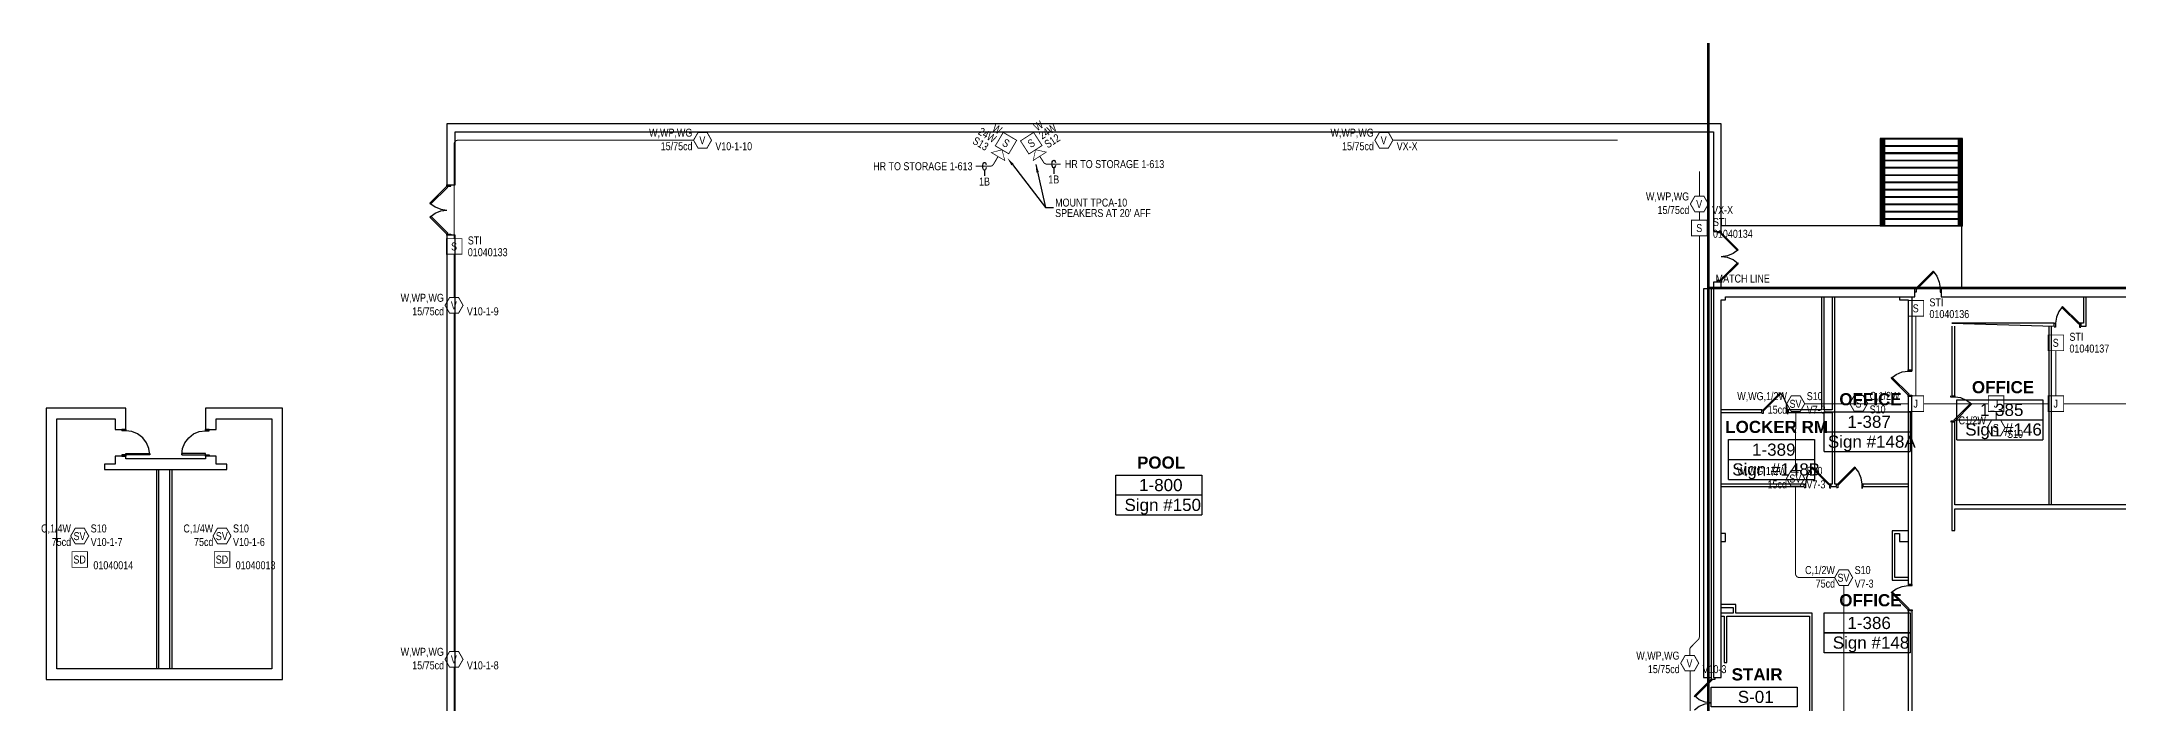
# Model space of a CAD drawing. Header units: inches. Extents: x 8199 to 15931, y 7617 to 15423.
# Drawn here: x 8357 to 11472, y 12352 to 13344 of the extents above; entities that cross this region are included whole.
import ezdxf
from ezdxf import colors
from ezdxf.entities.mleader import LeaderData, LeaderLine
from ezdxf.enums import TextEntityAlignment as Align
from ezdxf.math import Vec2, Vec3

# ---------------------------------------------------------------- set-up
doc = ezdxf.new("R2010")
doc.units = ezdxf.units.IN
doc.header["$LTSCALE"] = 0.25
doc.header["$MEASUREMENT"] = 0
for name, color, linetype in [('BACKGROUND', 8, 'Continuous'), ('CL-TEXT', 3, 'Continuous'), ('CONDUIT', 6, 'Continuous'), ('JUNCTION BOX', 1, 'Continuous'), ('PULL STATION', 1, 'Continuous'), ('SMOKE DETECTOR', 1, 'Continuous'), ('SPEAKER', 1, 'Continuous'), ('SPEAKER STROBE', 1, 'Continuous'), ('STROBE', 1, 'Continuous'), ('WIRE TAG', 3, 'Continuous')]:
    doc.layers.add(name, color=color, linetype=linetype)
doc.styles.add('Arial', font='arial.ttf', dxfattribs={"width": 0.8})
doc.styles.add('ESSCOE_TEXT', font='arial.ttf', dxfattribs={"width": 0.8, "height": 12})
doc.styles.add('PDF Arial', font='arial.ttf')
doc.styles.add('PDF Arial Bold', font='arialbd.ttf')
doc.dimstyles.get("Standard").update_dxf_attribs({"dimtxt": 0.18, "dimasz": 0.18, "dimexe": 0.18, "dimexo": 0.0625, "dimgap": 0.09, "dimtad": 0, "dimtih": 1, "dimtoh": 1, "dimdec": 4, "dimzin": 0, "dimdsep": 46, "dimtxsty": 'Standard', "dimcen": 0.09, "dimadec": 0, "dimazin": 0, "dimtfac": 1, "dimtdec": 4, "dimtofl": 0, "dimtmove": 0, "dimatfit": 3, "dimfxl": 1, "dimtolj": 1, "dimtzin": 0, "dimarcsym": 0})

# ---------------------------------------------------------------- blocks, each defined once
blk = doc.blocks.new('SIGA-278')
at = {"layer": 'PULL STATION', "const_width": 1.3}
blk.add_lwpolyline([(-11.5, -11.7), (-11.5, 11.7), (11.9, 11.7), (11.9, -11.7)], close=True, dxfattribs=at)
at = {"layer": 'PULL STATION', "style": 'Arial', "width": 0.8}
blk.add_text('S', height=12, dxfattribs=at).set_placement((0, 0), align=Align.MIDDLE)
for tag, p in [('ADDRESS', (20.6, 9)), ('ZONE', (20.6, -8.6))]:
    blk.add_attdef(tag, text='', height=12, dxfattribs=at).set_placement(p, align=Align.MIDDLE_LEFT)
blk.add_attdef('SUBSCRIPT', text='', height=12, dxfattribs=at).set_placement((-16.6, -9), align=Align.MIDDLE_RIGHT)
blk = doc.blocks.new('GC-S7')
at = {"layer": 'SPEAKER', "const_width": 1.46}
blk.add_lwpolyline([(13.8, 0.2), (7.1, 11.9), (-6.4, 11.9), (-13.2, 0.2), (-6.4, -11.5), (7.1, -11.5)], close=True, dxfattribs=at)
at = {"layer": 'SPEAKER', "style": 'Arial', "width": 0.8}
blk.add_text('S', height=12, dxfattribs=at).set_placement((0, 0), align=Align.MIDDLE)
for tag, p in [('C', (-15, 11.5)), ('1/2W', (-14.7, -8.8))]:
    blk.add_attdef(tag, text='', height=12, dxfattribs=at).set_placement(p, align=Align.MIDDLE_RIGHT)
blk.add_attdef('Speaker_Circuit', text='', height=12, dxfattribs=at).set_placement((16.8, -8.8), align=Align.MIDDLE_LEFT)
blk = doc.blocks.new('TCPA-10')
at = {"layer": 'SPEAKER STROBE', "const_width": 1.3}
blk.add_lwpolyline([(-11.7, -11.7), (-11.7, 11.7), (11.7, 11.7), (11.7, -11.7)], close=True, dxfattribs=at)
at = {"layer": 'SPEAKER', "style": 'Arial', "width": 0.8}
blk.add_text('S', height=12, dxfattribs=at).set_placement((0, 0), align=Align.MIDDLE)
for tag, p in [('W', (-15, 11.5)), ('24W', (-14.7, -8.8))]:
    blk.add_attdef(tag, text='', height=12, dxfattribs=at).set_placement(p, align=Align.MIDDLE_RIGHT)
blk.add_attdef('Speaker_Circuit', text='', height=12, dxfattribs=at).set_placement((16.8, -8.8), align=Align.MIDDLE_LEFT)
blk = doc.blocks.new('CS405-7A-T WITH LKW-1')
at = {"layer": 'STROBE', "const_width": 1.46}
blk.add_lwpolyline([(13.8, 0.2), (7.1, 11.9), (-6.4, 11.9), (-13.2, 0.2), (-6.4, -11.5), (7.1, -11.5)], close=True, dxfattribs=at)
at = {"layer": 'STROBE', "style": 'Arial', "width": 0.8}
blk.add_text('V', height=12, dxfattribs=at).set_placement((0, 0), align=Align.MIDDLE)
for tag, p in [('W-WP', (-15, 11.5)), ('15/75CD', (-14.7, -8.8))]:
    blk.add_attdef(tag, text='', height=12, dxfattribs=at).set_placement(p, align=Align.MIDDLE_RIGHT)
blk.add_attdef('Visual_Circuit', text='', height=12, dxfattribs=at).set_placement((19.5, -8.8), align=Align.MIDDLE_LEFT)
blk = doc.blocks.new('G4-S7VM')
at = {"layer": 'SPEAKER STROBE', "const_width": 1.46}
blk.add_lwpolyline([(13.8, 0.2), (7.1, 11.9), (-6.4, 11.9), (-13.2, 0.2), (-6.4, -11.5), (7.1, -11.5)], close=True, dxfattribs=at)
at = {"layer": 'SPEAKER STROBE', "style": 'Arial', "width": 0.8}
blk.add_text('SV', height=12, dxfattribs=at).set_placement((0, 0), align=Align.MIDDLE)
for tag, p in [('W', (-12.9, 11.5)), ('CANDELA', (-12.6, -8.8)), ('1/2W', (-12.6, -29.2))]:
    blk.add_attdef(tag, text='', height=12, dxfattribs=at).set_placement(p, align=Align.MIDDLE_RIGHT)
for tag, p in [('Speaker_Circuit', (16.8, 11.5)), ('Visual_Circuit', (16.8, -8.8))]:
    blk.add_attdef(tag, text='', height=12, dxfattribs=at).set_placement(p, align=Align.MIDDLE_LEFT)
blk = doc.blocks.new('WIRE TAG BOTTOM')
at = {"layer": 'WIRE TAG', "color": 6}
blk.add_line((0, -5.8), (0, -14.6), dxfattribs=at)
at = {"layer": 'WIRE TAG', "color": 6, "extrusion": (0, 0, -1)}
blk.add_ellipse((0, 0), major_axis=(0, 5.77), ratio=0.473684, start_param=1.941658, end_param=7.429375, dxfattribs=at)
at = {"layer": 'WIRE TAG', "style": 'Arial', "width": 0.8}
blk.add_attdef('WIRE#', text='', height=12, dxfattribs=at).set_placement((0, -23), align=Align.MIDDLE_CENTER)
blk = doc.blocks.new('GC-S7VM')
at = {"layer": 'SPEAKER STROBE', "const_width": 1.46}
blk.add_lwpolyline([(13.8, 0.2), (7.1, 11.9), (-6.4, 11.9), (-13.2, 0.2), (-6.4, -11.5), (7.1, -11.5)], close=True, dxfattribs=at)
at = {"layer": 'SPEAKER STROBE', "style": 'Arial', "width": 0.8}
blk.add_text('SV', height=12, dxfattribs=at).set_placement((0, 0), align=Align.MIDDLE)
for tag, p in [('C', (-12.9, 11.5)), ('CANDELA', (-12.6, -8.8)), ('1/2W', (-12.6, -29.2))]:
    blk.add_attdef(tag, text='', height=12, dxfattribs=at).set_placement(p, align=Align.MIDDLE_RIGHT)
for tag, p in [('Speaker_Circuit', (16.8, 11.5)), ('Visual_Circuit', (16.8, -8.8))]:
    blk.add_attdef(tag, text='', height=12, dxfattribs=at).set_placement(p, align=Align.MIDDLE_LEFT)
blk = doc.blocks.new('SIGA-PD')
at = {"layer": 'SMOKE DETECTOR', "const_width": 1.3}
blk.add_lwpolyline([(-11.5, -11.7), (-11.5, 11.7), (11.9, 11.7), (11.9, -11.7)], close=True, dxfattribs=at)
at = {"layer": 'SMOKE DETECTOR', "style": 'Arial', "width": 0.8}
blk.add_text('SD', height=12, dxfattribs=at).set_placement((0, 0), align=Align.MIDDLE)
for tag, p in [('ADDRESS', (20.6, 9)), ('ZONE', (20.6, -8.6))]:
    blk.add_attdef(tag, text='', height=12, dxfattribs=at).set_placement(p, align=Align.MIDDLE_LEFT)
blk.add_attdef('SUBSCRIPT', text='', height=12, dxfattribs=at).set_placement((-16.6, -9), align=Align.MIDDLE_RIGHT)
blk = doc.blocks.new('JUNCTION BOX')
at = {"const_width": 1.3}
blk.add_lwpolyline([(-11.5, -11.7), (-11.5, 11.7), (11.9, 11.7), (11.9, -11.7)], close=True, dxfattribs=at)
at = {"style": 'Arial', "width": 0.8}
blk.add_text('J', height=12, dxfattribs=at).set_placement((0, 0), align=Align.MIDDLE)
blk.add_attdef('SUBSCRIPT', text='', height=12, dxfattribs=at).set_placement((-16.6, -9), align=Align.MIDDLE_RIGHT)

msp = doc.modelspace()

# ---------------------------------------------------------------- linework, layer by layer
at = {"lineweight": 0, "const_width": 4}
for points in [[(10857, 12972.6), (10857, 13342.4)], [(12241.7, 12975), (10857, 12975), (10857, 12313.2)]]:
    msp.add_lwpolyline(points, dxfattribs=at)
at = {"layer": 'BACKGROUND'}
for points in [[(10876.3, 13209.2), (10876.3, 13221), (8977.5, 13221), (8965.4, 13221), (8965.4, 13129.3)], [(8977.5, 13129.3), (8977.5, 13209.2), (10864.5, 13209.2), (10864.5, 13059.5)], [(10876.3, 13059.5), (10876.3, 13209.2)], [(11116.8, 13188.2), (11116.8, 13199), (11114.6, 13199), (11114.6, 13067.7)], [(11236.3, 13199), (11116.8, 13199), (11116.8, 13078.3)], [(11118.4, 13078.3), (11118.4, 13199), (11116.8, 13199), (11116.8, 13078.6)], [(11116.8, 13188.2), (11116.8, 13177.4)], [(11116.8, 13177.4), (11116.8, 13166.2)], [(11117.4, 13199), (11117.4, 13199)], [(11117.4, 13199), (11117.4, 13199)], [(11117.7, 13199), (11117.7, 13199)], [(11117.7, 13199), (11117.7, 13199)], [(11118.4, 13199), (11118.4, 13078.6)], [(11121.2, 13078.3), (11121.2, 13199), (11120, 13199), (11120, 13078.3)], [(11120, 13199), (11120, 13078.6)], [(11120.6, 13199), (11120.6, 13199)], [(11120.6, 13199), (11120.6, 13199)], [(11120.9, 13199), (11120.9, 13199)], [(11120.9, 13199), (11120.9, 13199)], [(11121.2, 13199), (11121.2, 13078.6)], [(11233.1, 13078.3), (11233.1, 13199), (11231.5, 13199), (11231.5, 13078.3)], [(11231.5, 13199), (11231.5, 13078.6)], [(11232.1, 13199), (11232.1, 13199)], [(11232.1, 13199), (11232.1, 13199)], [(11232.4, 13199), (11232.4, 13199)], [(11232.4, 13199), (11232.4, 13199)], [(11233.1, 13199), (11233.1, 13078.6)], [(11235.9, 13078.3), (11235.9, 13199), (11234.3, 13199), (11234.3, 13078.3)], [(11234.3, 13199), (11234.3, 13078.6)], [(11235.3, 13199), (11235.3, 13199)], [(11235.3, 13199), (11235.3, 13199)], [(11235.9, 13199), (11235.9, 13078.6)], [(11235.9, 13177.4), (11236.3, 13177.4), (11236.3, 13166.2)], [(11236.3, 13198.1), (11236, 13198.1)], [(11236, 13188.2), (11236.3, 13188.2), (11236.3, 13177.4)], [(11238.2, 13067.7), (11238.2, 13199), (11236.3, 13199), (11236.3, 13188.2)], [(11116.8, 13166.2), (11116.8, 13155.4)], [(11116.8, 13155.4), (11116.8, 13144.2)], [(11116.8, 13144.2), (11116.8, 13133.4)], [(11235.9, 13166.2), (11236.3, 13166.2), (11236.3, 13155.4)], [(11236.3, 13165.3), (11235.9, 13165.3)], [(11235.9, 13144.2), (11236.3, 13144.2), (11236.3, 13133.4)], [(11236, 13155.4), (11236.3, 13155.4), (11236.3, 13144.2)], [(8939.9, 13102.2), (8965.4, 13127.3), (8971.1, 13127.3)], [(8966.7, 13126), (8941.2, 13100.9)], [(8965.4, 13127.3), (8965.4, 13129.3), (8977.5, 13129.3)], [(8965.4, 13127.3), (8966.7, 13126.1)], [(8971.1, 13127.3), (8971.1, 13129.3)], [(11116.8, 13133.4), (11116.8, 13122.5)], [(11116.8, 13122.6), (11116.8, 13111.4)], [(11236.3, 13132.4), (11235.9, 13132.4)], [(11236.2, 13133.4), (11236.2, 13122.5)], [(11236.3, 13122.6), (11236.3, 13111.4)], [(8941.2, 13100.9), (8939.9, 13102.2), (8947.6, 13096.4)], [(8939.9, 13081.1), (8947.6, 13086.9)], [(8966.7, 13056.9), (8941.2, 13082.4), (8939.9, 13081.2)], [(8947.6, 13096.4), (8956.2, 13092.9)], [(8947.6, 13086.9), (8956.2, 13090.4)], [(8956.2, 13092.9), (8965.4, 13091.6)], [(8956.2, 13090.4), (8965.4, 13091.7)], [(11116.8, 13111.4), (11116.8, 13100.6)], [(11116.8, 13100.6), (11116.8, 13089.4)], [(11116.8, 13089.4), (11116.8, 13078.6)], [(11235.9, 13111.4), (11236.3, 13111.4), (11236.3, 13100.6)], [(11236.3, 13099.6), (11235.9, 13099.6)], [(11236.3, 13110.5), (11236, 13110.5)], [(11236, 13100.6), (11236.3, 13100.6), (11236.3, 13089.4)], [(11236, 13089.4), (11236.3, 13089.4), (11236.3, 13078.6)], [(8939.9, 13081.1), (8965.4, 13055.6)], [(8965.4, 13055.7), (8966.7, 13056.9)], [(8965.4, 13053.8), (8965.4, 13055.7), (8971.1, 13055.7), (8971.1, 13053.8)], [(8977.5, 12288.8), (8977.5, 13053.8), (8965.4, 13053.8), (8965.4, 11848.5)], [(10864.5, 13059.5), (10876.3, 13059.5), (10876.3, 13057.6)], [(10870.5, 13057.6), (10870.5, 13059.5)], [(10901.7, 13032.1), (10876.3, 13057.5), (10870.5, 13057.5)], [(10876.3, 13057.5), (10875, 13056.3)], [(10875, 13056.3), (10900.5, 13030.8)], [(11237.2, 12974.4), (11237.2, 13067.8), (10876.3, 13067.8)], [(11114.6, 13067.8), (11116.8, 13067.8), (11236.3, 13067.8), (11238.2, 13067.8)], [(11116.8, 13078.3), (11116.8, 13067.7)], [(11118.4, 13067.8), (11116.8, 13067.8)], [(11117.4, 13078.6), (11117.7, 13078.6)], [(11117.4, 13067.8), (11117.4, 13067.8)], [(11117.4, 13067.8), (11117.4, 13067.8)], [(11117.8, 13067.8), (11117.8, 13067.8)], [(11117.8, 13067.8), (11117.8, 13067.8)], [(11118.4, 13078.6), (11118.4, 13067.7)], [(11118.4, 13067.7), (11118.4, 13078.3)], [(11120, 13078.6), (11120, 13067.7)], [(11120, 13078.3), (11120, 13067.7)], [(11121.3, 13067.8), (11120, 13067.8)], [(11120.6, 13078.6), (11120.6, 13078.6)], [(11120.6, 13067.8), (11120.6, 13067.8)], [(11120.6, 13067.8), (11120.6, 13067.8)], [(11120.9, 13067.8), (11120.9, 13067.8)], [(11120.9, 13067.8), (11120.9, 13067.8)], [(11121.2, 13078.6), (11121.2, 13067.7)], [(11121.3, 13067.7), (11121.3, 13078.3)], [(11231.5, 13078.6), (11231.5, 13067.7)], [(11231.5, 13078.3), (11231.5, 13067.7)], [(11233.1, 13067.8), (11231.5, 13067.8)], [(11232.1, 13078.6), (11232.1, 13078.6)], [(11232.1, 13067.8), (11232.1, 13067.8)], [(11232.1, 13067.8), (11232.1, 13067.8)], [(11232.5, 13067.8), (11232.5, 13067.8)], [(11232.5, 13067.8), (11232.5, 13067.8)], [(11233.1, 13078.6), (11233.1, 13067.7)], [(11233.1, 13067.7), (11233.1, 13078.3)], [(11234.3, 13078.6), (11234.3, 13067.7)], [(11234.3, 13078.3), (11234.3, 13067.7)], [(11236, 13067.8), (11234.4, 13067.8)], [(11235, 13078.6), (11235.3, 13078.6)], [(11235.3, 13067.8), (11235.3, 13067.8)], [(11235.3, 13067.8), (11235.3, 13067.8)], [(11235.9, 13078.6), (11235.9, 13067.7)], [(11235.9, 13067.7), (11235.9, 13078.3)], [(11236.3, 13077.6), (11236, 13077.6)], [(11236.3, 13078.6), (11236.3, 13067.7)], [(10885.5, 13022.9), (10876.3, 13021.6)], [(10885.5, 13020.3), (10876.3, 13021.6)], [(10894.1, 13026.3), (10885.5, 13022.8)], [(10894.1, 13016.8), (10885.5, 13020.3)], [(10900.5, 13030.8), (10901.8, 13032.1), (10894.1, 13026.4)], [(10875, 12987.1), (10900.5, 13012.3), (10901.7, 13011)], [(10901.8, 13011.1), (10876.3, 12985.9)], [(10901.8, 13011), (10894.1, 13016.8)], [(11195.2, 12998.6), (11193.9, 12999.9), (11168.4, 12974.4)], [(11169.7, 12973.1), (11195.2, 12998.6)], [(11193.9, 12999.9), (11199.6, 12992.6)], [(11199.6, 12992.6), (11203.1, 12983.7)], [(10861.9, 12390.5), (10861.9, 12973.5), (10849.8, 12973.5), (10849.8, 12390.5)], [(10876.3, 12974.4), (10876.3, 12983.7), (10864.5, 12983.7), (10864.5, 12974.4)], [(11166.5, 12961.7), (11166.5, 12974.4), (10876.3, 12974.4), (10864.5, 12974.4)], [(10876.3, 12974.4), (10864.5, 12974.4), (10864.5, 12390.5)], [(10876.3, 12983.7), (10876.3, 12985.9), (10870.5, 12985.9), (10870.5, 12983.7)], [(10876.3, 12985.9), (10875, 12987.2)], [(10876.3, 12957.2), (10882.6, 12957.2)], [(10882.6, 12957.2), (10882.6, 12961.7)], [(11026.6, 12961.7), (11026.6, 12792.2)], [(11030.8, 12792.2), (11030.8, 12961.7)], [(11042.6, 12961.7), (11042.6, 12792.2)], [(11046.7, 12680.7), (11046.7, 12961.7)], [(11143.6, 12961.7), (11143.6, 12957.2)], [(11143.6, 12957.2), (11156.6, 12957.2), (11156.6, 12852.1)], [(11162.4, 12852.1), (11162.4, 12961.7)], [(11166.5, 12974.4), (11168.4, 12974.4), (11168.4, 12968.7)], [(11168.4, 12968.7), (11166.5, 12968.7)], [(11168.4, 12974.4), (11169.7, 12973.1)], [(11203.1, 12983.7), (11204.4, 12974.4)], [(11206.3, 12974.4), (11204.4, 12974.4), (11204.4, 12968.7)], [(11204.4, 12968.7), (11206.3, 12968.7)], [(12368.2, 12961.7), (12368.2, 12974.4), (11206.3, 12974.4), (11206.3, 12961.7)], [(11419.5, 12961.7), (11419.5, 12921.9)], [(11423.6, 12921.9), (11423.6, 12961.7)], [(11379, 12931.1), (11377.7, 12921.9)], [(11382.5, 12939.7), (11379, 12931.1)], [(11388.2, 12947), (11382.5, 12939.7)], [(11387, 12945.8), (11388.2, 12947), (11413.7, 12921.9)], [(11412.4, 12920.6), (11387, 12945.7)], [(11375.8, 12917.7), (11375.8, 12921.9), (11222.2, 12921.9)], [(11222.2, 12917.7), (11222.2, 12813.2)], [(11226.4, 12813.2), (11226.4, 12917.7)], [(11367.5, 12917.7), (11367.5, 12649.8)], [(11371.7, 12649.8), (11371.7, 12917.7)], [(11375.8, 12921.9), (11377.7, 12921.9), (11377.7, 12916.1)], [(11377.7, 12916.1), (11375.8, 12916.1)], [(11413.7, 12921.9), (11412.4, 12920.6)], [(11415.6, 12921.9), (11413.7, 12921.9), (11413.7, 12916.1)], [(11413.7, 12916.1), (11415.6, 12916.1)], [(11419.5, 12921.9), (11415.6, 12921.9), (11415.6, 12917.7)], [(11415.6, 12917.7), (11423.6, 12917.7)], [(11423.6, 12917.7), (11423.6, 12921.9)], [(11131.1, 12839.7), (11138.4, 12845.1)], [(11157.9, 12815.4), (11132.4, 12840.6), (11131.1, 12839.6)], [(11131.1, 12839.7), (11156.6, 12814.2)], [(11138.5, 12845.1), (11147.4, 12848.9)], [(11147.4, 12848.9), (11156.6, 12850.1), (11162.3, 12850.1)], [(11156.6, 12850.1), (11156.6, 12852.1), (11162.3, 12852.1), (11162.3, 12850.1)], [(10965.5, 12816.4), (10964.5, 12817.7), (10939, 12792.2)], [(10940.3, 12790.9), (10965.5, 12816.4)], [(10964.5, 12817.7), (10969.9, 12810.4)], [(10969.9, 12810.4), (10973.8, 12801.4)], [(10973.8, 12801.4), (10975, 12792.2)], [(11156.6, 12814.2), (11157.9, 12815.5)], [(11156.6, 12812.2), (11156.6, 12814.2), (11162.3, 12814.2), (11162.3, 12812.2)], [(11162.3, 12530.3), (11162.3, 12812.2), (11156.6, 12812.2)], [(11220.7, 12811), (11220.7, 12813.2)], [(11235.6, 12810.1), (11226.4, 12811), (11220.7, 12811)], [(11222.3, 12813.2), (11226.4, 12813.2), (11226.4, 12811)], [(11225.1, 12776.6), (11250.3, 12801.7), (11251.6, 12800.8)], [(11229.6, 12777.2), (11229.6, 12807.1), (11358.6, 12807.1), (11358.6, 12777.2)], [(11244.2, 12806.2), (11235.6, 12810)], [(11251.6, 12800.8), (11244.2, 12806.2)], [(8483.7, 12762.6), (8483.7, 12794.4), (8467.8, 12794.4), (8364.2, 12794.4), (8364.2, 12778.5)], [(8364.2, 12778.5), (8364.2, 12387.9)], [(8380.2, 12403.8), (8380.2, 12778.5), (8467.8, 12778.5), (8467.8, 12762.5)], [(8718.8, 12778.5), (8718.8, 12794.4), (8603.2, 12794.4), (8603.2, 12778.5)], [(8603.2, 12778.5), (8603.2, 12762.5)], [(8619.1, 12762.5), (8619.1, 12778.5), (8702.9, 12778.5), (8702.9, 12403.8)], [(8718.8, 12403.8), (8718.8, 12778.5)], [(10937.1, 12788.4), (10937.1, 12792.2), (10876.3, 12792.2)], [(10876.3, 12788.3), (10937.1, 12788.3)], [(10937.1, 12792.2), (10939, 12792.2), (10939, 12786.4)], [(10939, 12786.4), (10937.1, 12786.4)], [(10939, 12792.2), (10940.3, 12790.9)], [(10976.9, 12792.2), (10975, 12792.2), (10975, 12786.4)], [(10975, 12786.4), (10976.9, 12786.4)], [(11026.6, 12792.2), (10976.9, 12792.2), (10976.9, 12788.4)], [(10976.9, 12788.3), (11042.6, 12788.3), (11042.6, 12680.7)], [(11042.6, 12792.2), (11030.8, 12792.2)], [(11030.8, 12759.1), (11030.8, 12789), (11159.8, 12789), (11159.8, 12759.1)], [(11226.4, 12773.4), (11226.4, 12775.3), (11220.7, 12775.3), (11220.7, 12773.4)], [(11226.4, 12649.8), (11226.4, 12773.4), (11222.2, 12773.4), (11222.2, 12610.9)], [(11226.4, 12775.3), (11225.1, 12776.6)], [(11251.6, 12800.8), (11226.4, 12775.3)], [(11229.6, 12747.3), (11229.6, 12777.2), (11358.6, 12777.2), (11358.6, 12747.3)], [(11229.6, 12777.2), (11358.6, 12777.2)], [(8467.8, 12762.5), (8483.7, 12762.5), (8483.7, 12760.6)], [(8483.7, 12762.5), (8478, 12762.5), (8478, 12760.6)], [(8492.9, 12759.4), (8483.7, 12760.7), (8478, 12760.7)], [(8501.5, 12755.9), (8492.9, 12759.4)], [(8509.2, 12750.1), (8501.5, 12755.9)], [(8514.9, 12742.5), (8509.2, 12750.1)], [(8518.4, 12733.9), (8514.9, 12742.5)], [(8568.8, 12733.9), (8572.3, 12742.5)], [(8572.3, 12742.5), (8578, 12750.1)], [(8578, 12750.1), (8585.3, 12755.9)], [(8585.3, 12755.9), (8593.9, 12759.4)], [(8593.9, 12759.4), (8603.2, 12760.7), (8608.9, 12760.7)], [(8608.9, 12760.6), (8608.9, 12762.5), (8603.2, 12762.5), (8619.1, 12762.5)], [(8603.2, 12760.6), (8603.2, 12762.5)], [(10887.4, 12717.6), (10887.4, 12747.6), (11016.4, 12747.6), (11016.4, 12717.6)], [(11030.8, 12729.4), (11030.8, 12759.1), (11159.8, 12759.1), (11159.8, 12729.4)], [(11030.8, 12759.1), (11159.8, 12759.1)], [(11229.6, 12747.3), (11358.6, 12747.3)], [(8467.8, 12710.6), (8451.8, 12710.6), (8451.8, 12702.6)], [(8483.7, 12718.6), (8483.7, 12722.7), (8467.8, 12722.7), (8467.8, 12710.6)], [(8483.7, 12724.6), (8478, 12724.6), (8478, 12722.7)], [(8478, 12722.7), (8483.7, 12722.7)], [(8483.7, 12724.6), (8483.7, 12726.6), (8519.7, 12726.6), (8519.7, 12724.6)], [(8519.7, 12724.6), (8483.7, 12724.6), (8483.7, 12722.7)], [(8603.2, 12718.6), (8483.7, 12718.6)], [(8519.7, 12724.6), (8518.4, 12733.9)], [(8567.5, 12724.6), (8568.8, 12733.9)], [(8603.2, 12724.6), (8603.2, 12726.6), (8567.5, 12726.6), (8567.5, 12724.6)], [(8567.5, 12724.6), (8603.2, 12724.6), (8608.9, 12724.6), (8608.9, 12722.7)], [(8603.2, 12722.7), (8603.2, 12724.6)], [(8619.1, 12718.6), (8619.1, 12722.7), (8603.2, 12722.7), (8603.2, 12718.6)], [(8608.9, 12722.7), (8603.2, 12722.7)], [(8619.1, 12710.7), (8619.1, 12718.6)], [(8635, 12702.6), (8635, 12710.6), (8619.1, 12710.6)], [(10887.4, 12687.7), (10887.4, 12717.6), (11016.4, 12717.6), (11016.4, 12687.7)], [(10887.4, 12717.6), (11016.4, 12717.6)], [(11030.8, 12729.4), (11159.8, 12729.4)], [(8451.8, 12702.7), (8483.7, 12702.7)], [(8529.6, 12702.7), (8529.6, 12403.8)], [(8533.4, 12403.8), (8533.4, 12702.7)], [(8549.3, 12702.7), (8549.3, 12403.8)], [(8553.5, 12403.8), (8553.5, 12702.7)], [(8619.1, 12702.7), (8635, 12702.7)], [(9968.6, 12664.4), (9968.6, 12694), (10097.6, 12694), (10097.6, 12664.4)], [(11000.8, 12676.9), (11000.8, 12680.7), (10876.3, 12680.7)], [(10876.3, 12676.9), (11000.8, 12676.9)], [(10887.4, 12687.7), (11016.5, 12687.7)], [(11000.8, 12680.7), (11002.8, 12680.7), (11002.8, 12675)], [(11004, 12689.9), (11002.8, 12680.7)], [(11007.5, 12698.5), (11004, 12689.9)], [(11013.2, 12706.1), (11007.5, 12698.5)], [(11012, 12704.9), (11013.2, 12706.1), (11038.7, 12680.7)], [(11037.5, 12679.4), (11012, 12704.9)], [(11038.8, 12680.7), (11037.5, 12679.4)], [(11040.7, 12680.7), (11038.8, 12680.7), (11038.8, 12675)], [(11042.6, 12680.7), (11040.7, 12680.7), (11040.7, 12676.9)], [(11040.7, 12676.9), (11048.9, 12676.9)], [(11048.9, 12676.9), (11048.9, 12680.7), (11046.7, 12680.7)], [(11048.9, 12680.7), (11050.9, 12680.7), (11050.9, 12675)], [(11077.6, 12704.9), (11076.3, 12706.1), (11050.8, 12680.7)], [(11050.9, 12680.7), (11052.1, 12679.4)], [(11052.1, 12679.4), (11077.6, 12704.9)], [(11076.3, 12706.1), (11082.1, 12698.5)], [(11082.1, 12698.5), (11085.6, 12689.9)], [(11085.6, 12689.9), (11086.9, 12680.7)], [(11088.8, 12680.7), (11086.9, 12680.7), (11086.9, 12675)], [(11156.6, 12680.7), (11088.8, 12680.7), (11088.8, 12676.9)], [(11088.8, 12676.9), (11156.6, 12676.9)], [(9968.6, 12634.5), (9968.6, 12664.4), (10097.6, 12664.4), (10097.6, 12634.5)], [(9968.6, 12664.4), (10097.6, 12664.4)], [(11002.7, 12674.9), (11000.8, 12674.9)], [(11038.7, 12674.9), (11040.6, 12674.9)], [(11050.8, 12674.9), (11048.9, 12674.9)], [(11086.8, 12674.9), (11088.8, 12674.9)], [(9968.6, 12634.5), (10097.6, 12634.5)], [(11226.4, 12610.9), (11226.4, 12643.7), (12335.7, 12643.7)], [(10882.6, 12594.7), (10882.6, 12606.4), (10876.3, 12606.4)], [(10876.3, 12594.7), (10882.6, 12594.7)], [(11156.6, 12610.6), (11136.5, 12610.6), (11132.7, 12610.6), (11132.7, 12540.5)], [(11136.5, 12540.5), (11136.5, 12606.4), (11143.5, 12606.4), (11143.5, 12594.7)], [(11143.5, 12594.7), (11156.6, 12594.7)], [(11222.2, 12610.9), (11226.4, 12610.9)], [(11131.1, 12129.9), (11138.5, 12135.6), (11147.4, 12139.1), (11156.6, 12140.4), (11147.4, 12141.6), (11138.5, 12145.1), (11131.1, 12150.9), (11156.6, 12176.4), (11156.6, 12178.3), (11162.4, 12178.3), (11162.4, 12490.5), (11156.6, 12490.5), (11156.6, 12492.4), (11131.1, 12517.9), (11138.5, 12523.6), (11147.4, 12527.1), (11156.6, 12528.4), (11162.4, 12528.4), (11162.4, 12530.3), (11156.6, 12530.3), (11156.6, 12528.4)], [(11132.7, 12540.5), (11132.7, 12536.7)], [(11132.7, 12536.7), (11156.6, 12536.7)], [(11156.6, 12540.5), (11136.5, 12540.5)], [(10876.3, 12482.8), (10880.7, 12482.8), (10880.7, 12413.4), (10884.9, 12413.4), (10884.9, 12482.8), (11008.8, 12482.8), (11008.8, 12242), (11008.8, 12235.9), (11099.6, 12235.9), (11099.6, 12242), (11012.6, 12242), (11012.6, 12482.8), (11012.6, 12487), (10898.2, 12487), (10898.2, 12495.9), (10898.2, 12500), (10876.3, 12500)], [(10876.3, 12495.9), (10894.1, 12495.9), (10894.1, 12487), (10876.3, 12487)], [(11131.1, 12517.9), (11132.4, 12519.2), (11157.9, 12493.7), (11156.6, 12492.4), (11162.4, 12492.4), (11162.4, 12490.5)], [(8364.2, 12387.9), (8380.2, 12387.9), (8718.8, 12387.9), (8718.8, 12403.8)], [(10849.8, 12390.5), (10861.9, 12390.5)], [(10861.3, 12390.5), (10861.3, 12388.2), (10867, 12388.2), (10867, 12390.5)], [(10864.5, 12390.5), (10876.3, 12390.5)], [(10836.1, 12342), (10843.4, 12347.8), (10852.1, 12351.3), (10861.3, 12352.5), (10852.1, 12353.8), (10843.4, 12357.3), (10836.1, 12363.1)]]:
    msp.add_lwpolyline(points, dxfattribs=at)
at = {"layer": 'BACKGROUND', "ltscale": 0.066664}
for points in [[(11234.4, 13198.1), (11116.8, 13198.1)], [(11234.4, 13165.3), (11116.8, 13165.3)]]:
    msp.add_lwpolyline(points, dxfattribs=at)
at = {"layer": 'BACKGROUND', "ltscale": 0.576676}
for points in [[(11234.4, 13188.2), (11116.8, 13188.2)], [(11234.3, 13144.2), (11116.8, 13144.2)], [(11236.3, 13122.6), (11116.8, 13122.6)]]:
    msp.add_lwpolyline(points, dxfattribs=at)
at = {"layer": 'BACKGROUND', "ltscale": 0.066653}
msp.add_lwpolyline([(11236.3, 13187.2), (11116.8, 13187.2)], dxfattribs=at)
at = {"layer": 'BACKGROUND', "ltscale": 0.576673}
for points in [[(11234.3, 13177.4), (11116.8, 13177.4)], [(11234.3, 13111.4), (11116.8, 13111.4)]]:
    msp.add_lwpolyline(points, dxfattribs=at)
at = {"layer": 'BACKGROUND', "ltscale": 0.066657}
msp.add_lwpolyline([(11236.3, 13176.1), (11116.8, 13176.1)], dxfattribs=at)
at = {"layer": 'BACKGROUND'}
for points in [[(11117.4, 13199), (11117.7, 13199), (11118.1, 13199), (11117.7, 13199)], [(11120.3, 13199), (11120.6, 13199), (11120.9, 13199), (11120.6, 13199)], [(11231.8, 13199), (11232.1, 13199), (11232.4, 13199), (11232.1, 13199)], [(11234.7, 13199), (11235, 13199), (11235.3, 13199), (11235.6, 13199), (11235.3, 13199), (11235, 13199)], [(11116.8, 13067.7), (11116.8, 13078.6)], [(11117.4, 13067.8), (11117.8, 13067.8), (11118.1, 13067.8), (11117.8, 13067.8)], [(11120.3, 13067.8), (11120.6, 13067.8), (11120.9, 13067.8), (11120.6, 13067.8)], [(11231.8, 13067.8), (11232.1, 13067.8), (11232.5, 13067.8), (11232.1, 13067.8)], [(11234.7, 13067.8), (11235, 13067.8), (11235.3, 13067.8), (11235.6, 13067.8), (11235.3, 13067.8), (11235, 13067.8)], [(11030.8, 12457.7), (11030.8, 12487.6), (11159.8, 12487.6), (11159.8, 12457.7)], [(11030.8, 12427.7), (11030.8, 12457.7), (11159.8, 12457.7), (11159.8, 12427.7)], [(10862.6, 12387.3), (10837.1, 12361.8), (10836.1, 12363.1), (10861.3, 12388.2)], [(10861.3, 12346.5), (10861.3, 12376.4), (10990.3, 12376.4), (10990.3, 12346.5)]]:
    msp.add_lwpolyline(points, close=True, dxfattribs=at)
at = {"layer": 'BACKGROUND', "ltscale": 0.576672}
for points in [[(11234.3, 13166.2), (11116.8, 13166.2)], [(11234.4, 13089.4), (11116.8, 13089.4)]]:
    msp.add_lwpolyline(points, dxfattribs=at)
at = {"layer": 'BACKGROUND', "ltscale": 0.576666}
msp.add_lwpolyline([(11234.4, 13155.4), (11116.8, 13155.4)], dxfattribs=at)
at = {"layer": 'BACKGROUND', "ltscale": 0.066671}
msp.add_lwpolyline([(11236.3, 13154.4), (11116.8, 13154.4)], dxfattribs=at)
at = {"layer": 'BACKGROUND', "ltscale": 0.066673}
msp.add_lwpolyline([(11236.3, 13143.3), (11116.8, 13143.3)], dxfattribs=at)
at = {"layer": 'BACKGROUND', "ltscale": 0.576657}
msp.add_lwpolyline([(11236.2, 13133.4), (11116.8, 13133.4)], dxfattribs=at)
at = {"layer": 'BACKGROUND', "ltscale": 0.06666}
msp.add_lwpolyline([(11234.3, 13132.4), (11116.8, 13132.4)], dxfattribs=at)
at = {"layer": 'BACKGROUND', "ltscale": 0.066662}
msp.add_lwpolyline([(11236.3, 13121.3), (11116.8, 13121.3)], dxfattribs=at)
at = {"layer": 'BACKGROUND', "ltscale": 0.066667}
msp.add_lwpolyline([(11234.4, 13110.5), (11116.8, 13110.5)], dxfattribs=at)
at = {"layer": 'BACKGROUND', "ltscale": 0.576665}
msp.add_lwpolyline([(11234.4, 13100.6), (11116.8, 13100.6)], dxfattribs=at)
at = {"layer": 'BACKGROUND', "ltscale": 0.066652}
msp.add_lwpolyline([(11234.3, 13099.6), (11116.8, 13099.6)], dxfattribs=at)
at = {"layer": 'BACKGROUND', "ltscale": 0.06667}
msp.add_lwpolyline([(11236.3, 13088.4), (11116.8, 13088.4)], dxfattribs=at)
at = {"layer": 'BACKGROUND', "ltscale": 0.576669}
msp.add_lwpolyline([(11236.3, 13078.6), (11116.8, 13078.6)], dxfattribs=at)
at = {"layer": 'BACKGROUND', "ltscale": 0.066674}
msp.add_lwpolyline([(11234.4, 13077.6), (11116.8, 13077.6)], dxfattribs=at)
at = {"layer": 'BACKGROUND', "ltscale": 0.86341}
msp.add_lwpolyline([(10876.3, 12390.5), (10876.3, 12957.2)], dxfattribs=at)
at = {"layer": 'BACKGROUND', "ltscale": 0.753339}
msp.add_lwpolyline([(10882.6, 12961.7), (11166.5, 12961.7)], dxfattribs=at)
at = {"layer": 'BACKGROUND', "ltscale": 2.30828}
msp.add_lwpolyline([(11206.3, 12961.7), (12368.2, 12961.7)], dxfattribs=at)
at = {"layer": 'BACKGROUND', "ltscale": 0.738334}
msp.add_lwpolyline([(11222.2, 12921.9), (11375.8, 12917.7)], dxfattribs=at)
at = {"layer": 'BACKGROUND', "ltscale": 0.688377}
msp.add_lwpolyline([(11156.6, 12812.2), (11156.6, 12530.3)], dxfattribs=at)
at = {"layer": 'BACKGROUND', "ltscale": 0.343333}
msp.add_lwpolyline([(8483.7, 12702.7), (8619.1, 12702.7)], dxfattribs=at)
at = {"layer": 'BACKGROUND', "ltscale": 2.109934}
msp.add_lwpolyline([(12335.7, 12649.8), (11226.4, 12649.8)], dxfattribs=at)
at = {"layer": 'BACKGROUND', "ltscale": 0.903333}
msp.add_lwpolyline([(11156.6, 12490.5), (11156.6, 12182.1)], dxfattribs=at)
at = {"layer": 'BACKGROUND', "ltscale": 0.781667}
msp.add_lwpolyline([(8702.9, 12403.8), (8380.2, 12403.8)], dxfattribs=at)
at = {"layer": 'CONDUIT', "lineweight": 0, "const_width": 1.5}
for points in [[(9335.1, 13196.4), (8982, 13196.4, 0.414214), (8976, 13190.4), (8976, 13048.8)], [(9791.8, 13171.9), (9785, 13160.4, -0.265787), (9779.9, 13157.4), (9758, 13157.4)], [(9854.3, 13172.3), (9860.1, 13163.3, 0.254973), (9865.1, 13160.6), (9885.5, 13160.6)], [(10829, 12423.9), (10829, 12432.1, -0.199161), (10830.8, 12436.3), (10841.7, 12447.3, 0.199161), (10843.5, 12451.5), (10843.5, 13053.1)], [(10987.7, 12677.6), (10987.7, 12546.5, 0.414214), (10993.7, 12540.5), (11046.4, 12540.5)], [(11059.9, 12528.8), (11059.9, 12252.2, -0.414214), (11053.9, 12246.2), (10997.5, 12246.2, 0.414214), (10991.5, 12240.2), (10991.5, 12225.4, 0.414214), (10997.5, 12219.4), (11004, 12219.4)], [(8976, 12406.2), (8976, 12241.1, 0.414214), (8982, 12235.1), (9008.7, 12235.1)]]:
    msp.add_lwpolyline(points, format="xyb", dxfattribs=at)
for points in [[(10383.9, 13196.4), (10721.2, 13196.4)], [(10843.5, 13112.5), (10843.5, 13149.9)], [(10843.5, 13089.2), (10843.5, 13076.4)], [(8976, 13025.4), (8976, 12960.5)], [(8976, 12429.6), (8976, 12937.1)], [(11168.1, 12932.6), (11168.1, 12813)], [(11378.1, 12880.9), (11378.1, 12813)], [(11001.5, 12801.3), (11156.4, 12801.3)], [(11179.8, 12801.3), (11276.8, 12801.3)], [(11300.2, 12801.3), (11366.4, 12801.3)], [(11389.8, 12801.3), (11746.2, 12801.3)], [(10987.7, 12701), (10988, 12789.6)], [(11288.5, 12776.7), (11288.5, 12789.6)], [(10829.6, 12400.5), (10829.6, 12306.5)]]:
    msp.add_lwpolyline(points, dxfattribs=at)
at = {"layer": 'SPEAKER STROBE'}
for points in [[(9781.7, 13177.9, 0.919, 0.919, 0), (9797.7, 13182, 0.919, 0.919, 0), (9801.9, 13166, 1.06, 1.06, 0)], [(9844.5, 13166, 0.919, 0.919, 0), (9848, 13182.1, 0.919, 0.919, 0), (9864.1, 13178.6, 1.06, 1.06, 0)]]:
    msp.add_lwpolyline(points, format="xyseb", close=True, dxfattribs=at)

# ---------------------------------------------------------------- block references
at = {"layer": 'JUNCTION BOX'}
for p in [(11167.9, 12801.3), (11288.3, 12801.3), (11377.9, 12801.3)]:
    msp.add_blockref('JUNCTION BOX', p, dxfattribs=at)
at = {"layer": 'PULL STATION'}
for p, values in [((8976, 13037.1), {'ADDRESS': 'STI', 'ZONE': '01040133'}), ((10843.3, 13064.7), {'ADDRESS': 'STI', 'ZONE': '01040134'}), ((11167.9, 12944.3), {'ADDRESS': 'STI', 'ZONE': '01040136'}), ((11377.9, 12892.6), {'ADDRESS': 'STI', 'ZONE': '01040137'})]:
    msp.add_blockref('SIGA-278', p, dxfattribs=at).add_auto_attribs(values)
at = {"layer": 'SMOKE DETECTOR'}
for p, values in [((8414.5, 12567.6), {'ZONE': '01040014'}), ((8627.9, 12567.6), {'ZONE': '01040013'})]:
    msp.add_blockref('SIGA-PD', p, dxfattribs=at).add_auto_attribs(values)
at = {"layer": 'SPEAKER'}
ref = msp.add_blockref('TCPA-10', (9803.7, 13192.1), dxfattribs=dict(at, rotation=329.5373540357262))
ref.add_attrib('W', 'W', dxfattribs={"height": 12, "rotation": 329.5374, "style": 'Arial', "width": 0.8}).set_placement((9795.9, 13210.1), align=Align.MIDDLE_RIGHT)
ref.add_attrib('Speaker_Circuit', 'S13', dxfattribs={"height": 12, "rotation": 329.5374, "style": 'Arial', "width": 0.8}).set_placement((9755.3, 13197.3), align=Align.MIDDLE_LEFT)
ref.add_attrib('24W', '24W', dxfattribs={"height": 12, "rotation": 329.5374, "style": 'Arial', "width": 0.8}).set_placement((9787.6, 13197.1), align=Align.MIDDLE_RIGHT)
ref = msp.add_blockref('TCPA-10', (9841.6, 13191.9), dxfattribs=dict(at, rotation=32.78350559281272))
ref.add_attrib('W', 'W', dxfattribs={"height": 12, "rotation": 32.7835, "style": 'Arial', "width": 0.8}).set_placement((9857.7, 13221.5), align=Align.MIDDLE_RIGHT)
ref.add_attrib('Speaker_Circuit', 'S12', dxfattribs={"height": 12, "rotation": 32.7835, "style": 'Arial', "width": 0.8}).set_placement((9863, 13188.9), align=Align.MIDDLE_LEFT)
ref.add_attrib('24W', '24W', dxfattribs={"height": 12, "rotation": 32.7835, "style": 'Arial', "width": 0.8}).set_placement((9877.7, 13217.2), align=Align.MIDDLE_RIGHT)
ref = msp.add_blockref('GC-S7', (11082.1, 12801.5), dxfattribs=at)
ref.add_attrib('C', 'C,1/2W', dxfattribs={"height": 12, "style": 'Arial', "width": 0.8}).set_placement((11143.6, 12813), align=Align.MIDDLE_RIGHT)
ref.add_attrib('Speaker_Circuit', 'S10', dxfattribs={"height": 12, "style": 'Arial', "width": 0.8}).set_placement((11098.9, 12792.7), align=Align.MIDDLE_LEFT)
msp.add_blockref('GC-S7', (11288.2, 12764.8), dxfattribs=at).add_auto_attribs({'C': 'C1/2W', 'Speaker_Circuit': 'S10'})
at = {"layer": 'SPEAKER STROBE'}
for name, p, values in [('G4-S7VM', (10987.7, 12801.1), {'W': 'W,WG,1/2W', 'Speaker_Circuit': 'S10', 'Visual_Circuit': 'V7-3', 'CANDELA': '15cd'}), ('G4-S7VM', (10987.4, 12689.1), {'W': 'W,WG,1/2W', 'Speaker_Circuit': 'S10', 'Visual_Circuit': 'V7-3', 'CANDELA': '15cd'}), ('GC-S7VM', (8414.3, 12602.7), {'C': 'C,1/4W', 'Speaker_Circuit': 'S10', 'Visual_Circuit': 'V10-1-7', 'CANDELA': '75cd'}), ('GC-S7VM', (8627.7, 12602.7), {'C': 'C,1/4W', 'Speaker_Circuit': 'S10', 'Visual_Circuit': 'V10-1-6', 'CANDELA': '75cd'}), ('GC-S7VM', (11059.6, 12540.3), {'C': 'C,1/2W', 'Speaker_Circuit': 'S10', 'Visual_Circuit': 'V7-3', 'CANDELA': '75cd'})]:
    msp.add_blockref(name, p, dxfattribs=at).add_auto_attribs(values)
at = {"layer": 'STROBE'}
for p, values in [((9348.3, 13196.2), {'W-WP': 'W,WP,WG', 'Visual_Circuit': 'V10-1-10', '15/75CD': '15/75cd'}), ((10370.1, 13196.2), {'W-WP': 'W,WP,WG', 'Visual_Circuit': 'VX-X', '15/75CD': '15/75cd'}), ((10843.2, 13100.6), {'W-WP': 'W,WP,WG', 'Visual_Circuit': 'VX-X', '15/75CD': '15/75cd'}), ((8975.7, 12948.6), {'W-WP': 'W,WP,WG', 'Visual_Circuit': 'V10-1-9', '15/75CD': '15/75cd'}), ((8975.7, 12417.7), {'W-WP': 'W,WP,WG', 'Visual_Circuit': 'V10-1-8', '15/75CD': '15/75cd'}), ((10828.7, 12412), {'W-WP': 'W,WP,WG', 'Visual_Circuit': 'V10-3', '15/75CD': '15/75cd'})]:
    msp.add_blockref('CS405-7A-T WITH LKW-1', p, dxfattribs=at).add_auto_attribs(values)
at = {"layer": 'WIRE TAG'}
for p in [(9771.5, 13157.4), (9875.3, 13160.6)]:
    msp.add_blockref('WIRE TAG BOTTOM', p, dxfattribs=at).add_auto_attribs({'WIRE#': '1B'})

# ---------------------------------------------------------------- texts
at = {"lineweight": 0, "style": 'ESSCOE_TEXT', "width": 0.8}
msp.add_text('MATCH LINE', height=12, dxfattribs=at).set_placement((10868, 12983))
at = {"layer": 'BACKGROUND', "attachment_point": 7}
for s, insert, char_height, style in [('OFFICE', (11252.2, 12816.7), 18.22, 'PDF Arial Bold'), ('OFFICE', (11053.4, 12798.6), 18.22, 'PDF Arial Bold'), ('1-385', (11264.3, 12782.6), 18.24, 'PDF Arial'), ('LOCKER RM', (10882.3, 12757.1), 18.22, 'PDF Arial Bold'), ('1-387', (11065.5, 12764.8), 18.24, 'PDF Arial'), ('Sign #146', (11242.3, 12748), 18.24, 'PDF Arial'), ('1-389', (10922.5, 12723), 18.24, 'PDF Arial'), ('Sign #148A', (11036.2, 12729.8), 18.24, 'PDF Arial'), ('POOL', (10000.2, 12703.6), 18.22, 'PDF Arial Bold'), ('Sign #148B', (10892.8, 12688.1), 18.24, 'PDF Arial'), ('1-800', (10003.3, 12669.9), 18.24, 'PDF Arial'), ('Sign #150', (9981.4, 12634.9), 18.24, 'PDF Arial'), ('OFFICE', (11053.4, 12497.2), 18.22, 'PDF Arial Bold'), ('1-386', (11065.5, 12463.1), 18.24, 'PDF Arial'), ('Sign #148', (11043.5, 12428.4), 18.24, 'PDF Arial'), ('STAIR', (10891.9, 12386), 18.22, 'PDF Arial Bold'), ('S-01', (10901.1, 12352.2), 18.24, 'PDF Arial')]:
    msp.add_mtext(s, dxfattribs=dict(at, insert=insert, char_height=char_height, style=style))
at = {"layer": 'CL-TEXT', "style": 'ESSCOE_TEXT', "width": 0.8}
msp.add_text('HR TO STORAGE 1-613', height=12, dxfattribs=at).set_placement((9753.5, 13157.4), align=Align.MIDDLE_RIGHT)
at = {"layer": 'CL-TEXT', "width": 0.8}
for s, style, p in [('HR TO STORAGE 1-613', 'ESSCOE_TEXT', (9892, 13160.6)), ("SPEAKERS AT 20' AFF", 'Arial', (9877.4, 13087.2)), ('MOUNT TPCA-10 ', 'Arial', (9877.4, 13102.9))]:
    msp.add_text(s, height=12, dxfattribs=dict(at, style=style)).set_placement(p, align=Align.MIDDLE_LEFT)

# ---------------------------------------------------------------- leaders
at = {"layer": 'CL-TEXT', "annotation_type": 0, "has_hookline": 1, "hookline_direction": 1, "horizontal_direction": (-1, 0, 0)}
msp.add_leader([(9848.5, 13160), (9862.7, 13095.4), (9871, 13095.4)], dimstyle='Standard', override={"dimasz": 12}, dxfattribs=at)
at = {"layer": 'CL-TEXT'}
ml = msp.add_multileader_mtext('Standard', dxfattribs=at)
ml.set_content('', color=256, style='ESSCOE_TEXT')
ml.set_leader_properties()
ml.build(insert=Vec2(0, 0))
ml.multileader.update_dxf_attribs({"text_left_attachment_type": 2, "text_right_attachment_type": 2, "dogleg_length": 12, "arrow_head_size": 12})
ctx = ml.context
ctx.base_point, ctx.char_height, ctx.arrow_head_size, ctx.landing_gap_size, ctx.plane_origin = Vec3(9874.7, 13095.4), 12, 12, 6, Vec3(9788.5, 13006.5)
ctx.left_attachment, ctx.right_attachment = 2, 2
notes = []
notes.append((ctx, [(0, (1, 1, 0), (9862.7, 13095.4), (1, 0), 12, [(0, [(9806, 13169.5)], 0, [])])]))
ctx.mtext.insert, ctx.mtext.flow_direction = Vec3(9880.7, 13101.4), 5
for ctx, leaders in notes:
    for number, flags, end, landing, length, lines in leaders:
        leader = LeaderData()
        leader.index, (leader.has_last_leader_line, leader.has_dogleg_vector, leader.attachment_direction) = number, flags
        leader.last_leader_point, leader.dogleg_vector, leader.dogleg_length = Vec3(end), Vec3(landing), length
        for number, points, colour, breaks in lines:
            line = LeaderLine()
            line.index, line.vertices, line.color, line.breaks = number, Vec3.list(points), colors.encode_raw_color(colour), breaks
            leader.lines.append(line)
        ctx.leaders.append(leader)

doc.saveas('drawing.dxf')
